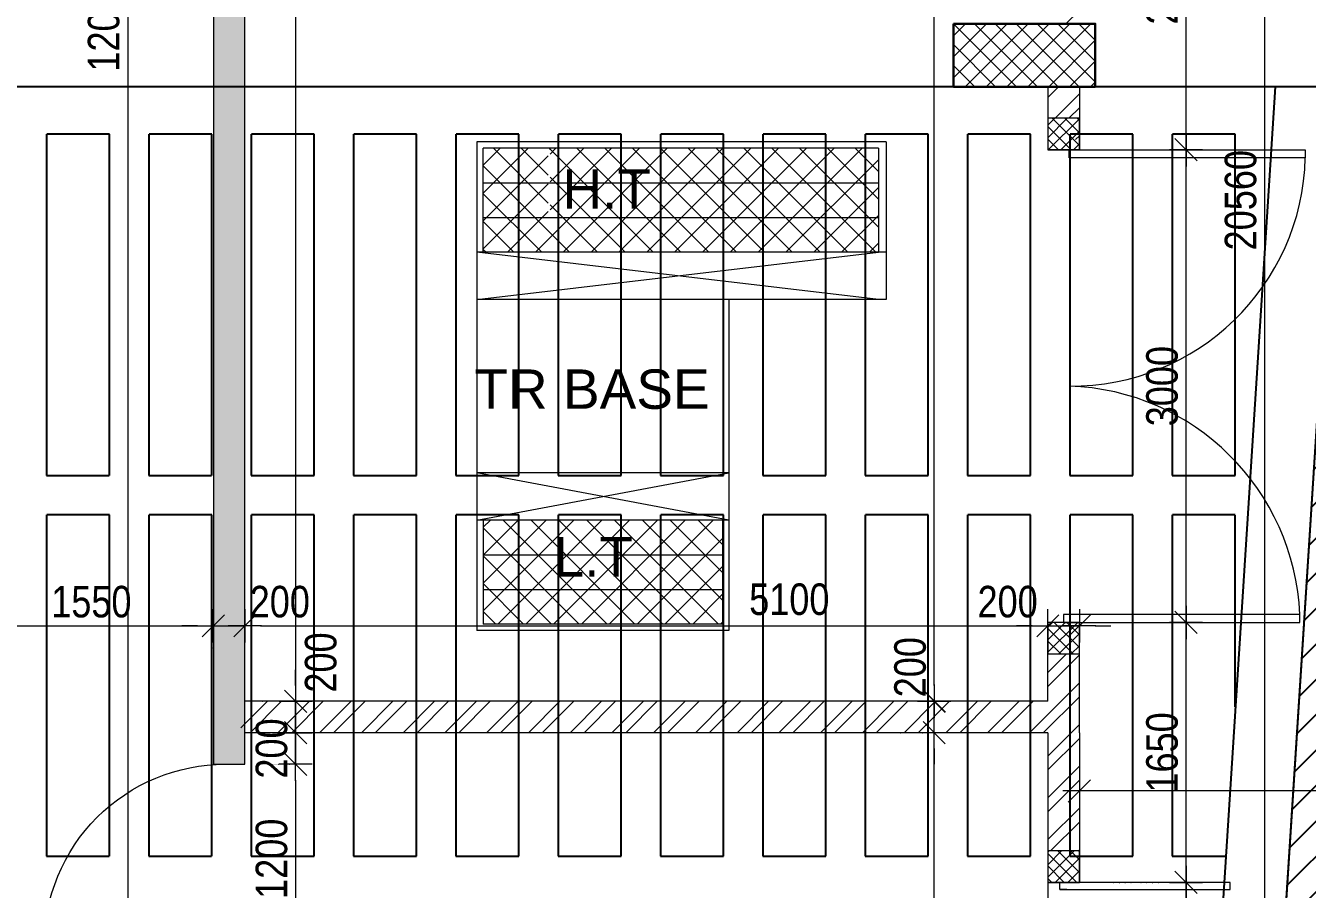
# Model space of a CAD drawing. Header units: inches. Extents: x 676944 to 1044153, y 326920 to 502369.
# Drawn here: x 737955 to 746095, y 372816 to 378298 of the extents above; entities that cross this region are included whole.
import ezdxf

# ---------------------------------------------------------------- set-up
doc = ezdxf.new("R2010")
doc.units = ezdxf.units.IN
doc.header["$MEASUREMENT"] = 0
doc.linetypes.add('DOT2', pattern=[3.175, 0, -3.175])
doc.linetypes.add('HIDDEN', pattern=[9.525, 6.35, -3.175])
doc.layers.add('A-DIMENSION', color=7, linetype='Continuous', lineweight=9)
doc.layers.add('A-DOOR', color=10, linetype='Continuous', lineweight=15)
for name, color, linetype in [('S-BEAM', 2, 'Continuous'), ('S-COL-1', 7, 'Continuous'), ('S-HAT', 45, 'Continuous'), ('S-RIBS', 43, 'HIDDEN')]:
    doc.layers.add(name, color=color, linetype=linetype)
doc.styles.add('ARIAL', font='ARIALN.TTF')
doc.styles.get("Standard").update_dxf_attribs({"font": 'arial.ttf'})
doc.styles.add('style1', font='arial.ttf')
doc.dimstyles.get("Standard").update_dxf_attribs({"dimtxt": 0.18, "dimasz": 0.18, "dimexe": 0.18, "dimexo": 0.0625, "dimgap": 0.09, "dimtad": 0, "dimtih": 1, "dimtoh": 1, "dimdec": 4, "dimzin": 0, "dimdsep": 46, "dimtxsty": 'Standard', "dimcen": 0.09, "dimadec": 0, "dimazin": 0, "dimtfac": 1, "dimtdec": 4, "dimtofl": 0, "dimtmove": 0, "dimatfit": 3, "dimfxl": 1, "dimtolj": 1, "dimtzin": 0, "dimarcsym": 0})
pattern_1 = [(45, (500265.86, -209134.59), (-132.58252, 132.58252), []), (45, (500354.24, -209134.59), (-132.58252, 132.58252), [])]
pattern_2 = [(45, (500265.86, -209134.59), (-88.388348, 88.388348), []), (135, (500265.86, -209134.59), (-88.388348, -88.388348), [])]
pattern_3 = [(45, (500265.856, -209134.585), (-39.7747564, 39.7747564), []), (135, (500265.856, -209134.585), (-39.7747564, -39.7747564), [])]

# ---------------------------------------------------------------- blocks, each defined once
blk = doc.blocks.new('R')
for p, q in [((0, -1.05), (0, 1.05)), ((-1.05, 0), (1.05, 0))]:
    blk.add_line(p, q)
at = {"color": 4, "lineweight": 13}
blk.add_line((-0.707, -0.707), (0.707, 0.707), dxfattribs=at)
blk = doc.blocks.new('*D461')
at = {"layer": 'A-DIMENSION', "color": 254, "linetype": 'DOT2', "lineweight": 13, "transparency": 16777216}
for p, q in [((553658.7, 206192.4), (553658.7, 206108.5)), ((557728.5, 206192.4), (557728.5, 206108.5))]:
    blk.add_line(p, q, dxfattribs=at)
at = {"layer": 'A-DIMENSION', "color": 254, "transparency": 16777216}
blk.add_line((557628.5, 206183.5), (553758.7, 206183.5), dxfattribs=at)
at = {"layer": 'Defpoints', "color": 0, "transparency": 16777216}
for p in [(553658.7, 206292.4), (557728.5, 206292.4), (553658.7, 206183.5)]:
    blk.add_point(p, dxfattribs=at)
at = {"layer": 'A-DIMENSION', "color": 254, "transparency": 16777216, "xscale": 100, "yscale": 100, "zscale": 100}
for p, rotation in [((553658.7, 206183.5), 179.9999999999968), ((557728.5, 206183.5), 359.9999999999968)]:
    blk.add_blockref('R', p, dxfattribs=dict(at, rotation=rotation))
at = {"layer": 'A-DIMENSION', "color": 254, "transparency": 16777216, "insert": (555693.6, 206335.6), "char_height": 200, "attachment_point": 5, "style": 'ARIAL'}
blk.add_mtext('\\A1;4070', dxfattribs=at)
blk = doc.blocks.new('*D467')
at = {"layer": 'A-DIMENSION', "color": 254, "linetype": 'DOT2', "lineweight": 13, "transparency": 16777216}
for p, q in [((547862.5, 217082), (547539.9, 217082)), ((547862.5, 205052.4), (547539.9, 205052.4))]:
    blk.add_line(p, q, dxfattribs=at)
at = {"layer": 'A-DIMENSION', "color": 254, "transparency": 16777216}
blk.add_line((547614.9, 216982), (547614.9, 205152.4), dxfattribs=at)
at = {"layer": 'Defpoints', "color": 0, "transparency": 16777216}
for p in [(547962.5, 217082), (547614.9, 205052.4), (547962.5, 205052.4)]:
    blk.add_point(p, dxfattribs=at)
at = {"layer": 'A-DIMENSION', "color": 254, "transparency": 16777216, "xscale": 100, "yscale": 100, "zscale": 100}
for p, rotation in [((547614.9, 217082), 90), ((547614.9, 205052.4), 270)]:
    blk.add_blockref('R', p, dxfattribs=dict(at, rotation=rotation))
at = {"layer": 'A-DIMENSION', "color": 254, "transparency": 16777216, "insert": (547462.8, 211067.2), "char_height": 200, "attachment_point": 5, "rotation": 90, "style": 'ARIAL'}
blk.add_mtext('\\A1;12030', dxfattribs=at)
blk = doc.blocks.new('M-DOOR-1M')
at = {"layer": 'A-DOOR'}
for p, q in [((0, 958.4), (-41.7, 958.4)), ((-41.7, 0), (-41.7, 958.4)), ((0, 0), (0, 958.4)), ((-41.7, 0), (0, 0))]:
    blk.add_line(p, q, dxfattribs=at)
blk.add_arc((-41.7, 0), 958.4, 90, 180.00218, dxfattribs=at)
blk = doc.blocks.new('*D429')
at = {"layer": 'A-DIMENSION', "color": 254, "linetype": 'DOT2', "lineweight": 13, "transparency": 16777216}
for p, q in [((546609.2, 206700), (546609.2, 207306.1)), ((548158.7, 207087), (548158.7, 207306.1))]:
    blk.add_line(p, q, dxfattribs=at)
at = {"layer": 'A-DIMENSION', "color": 254, "transparency": 16777216}
blk.add_line((546709.2, 207231.1), (548058.7, 207231.1), dxfattribs=at)
at = {"layer": 'Defpoints', "color": 0, "transparency": 16777216}
for p in [(548158.7, 207231.1), (548158.7, 206987), (546609.2, 206600)]:
    blk.add_point(p, dxfattribs=at)
at = {"layer": 'A-DIMENSION', "color": 254, "transparency": 16777216, "xscale": 100, "yscale": 100, "zscale": 100, "rotation": 180}
blk.add_blockref('R', (546609.2, 207231.1), dxfattribs=at)
at = {"layer": 'A-DIMENSION', "color": 254, "transparency": 16777216, "xscale": 100, "yscale": 100, "zscale": 100}
blk.add_blockref('R', (548158.7, 207231.1), dxfattribs=at)
at = {"layer": 'A-DIMENSION', "color": 254, "transparency": 16777216, "insert": (547383.9, 207383.2), "char_height": 200, "attachment_point": 5, "style": 'ARIAL'}
blk.add_mtext('\\A1;1550', dxfattribs=at)
blk = doc.blocks.new('*D430')
at = {"layer": 'A-DIMENSION', "color": 254, "linetype": 'DOT2', "lineweight": 13, "transparency": 16777216}
for p, q in [((548158.7, 207087), (548158.7, 207306.1)), ((548358.7, 207176.5), (548358.7, 207306.1))]:
    blk.add_line(p, q, dxfattribs=at)
at = {"layer": 'A-DIMENSION', "color": 254, "transparency": 16777216}
for p, q in [((548058.7, 207231.1), (547958.7, 207231.1)), ((548158.7, 207231.1), (548358.7, 207231.1)), ((548458.7, 207231.1), (548558.7, 207231.1))]:
    blk.add_line(p, q, dxfattribs=at)
at = {"layer": 'Defpoints', "color": 0, "transparency": 16777216}
for p in [(548358.7, 207231.1), (548358.7, 207076.5), (548158.7, 206987)]:
    blk.add_point(p, dxfattribs=at)
at = {"layer": 'A-DIMENSION', "color": 254, "transparency": 16777216, "xscale": 100, "yscale": 100, "zscale": 100}
blk.add_blockref('R', (548158.7, 207231.1), dxfattribs=at)
at = {"layer": 'A-DIMENSION', "color": 254, "transparency": 16777216, "xscale": 100, "yscale": 100, "zscale": 100, "rotation": 180}
blk.add_blockref('R', (548358.7, 207231.1), dxfattribs=at)
at = {"layer": 'A-DIMENSION', "color": 254, "transparency": 16777216, "insert": (548580.6, 207383.2), "char_height": 200, "attachment_point": 5, "style": 'ARIAL'}
blk.add_mtext('\\A1;200', dxfattribs=at)
blk = doc.blocks.new('*D431')
at = {"layer": 'A-DIMENSION', "color": 254, "linetype": 'DOT2', "lineweight": 13, "transparency": 16777216}
for p, q in [((548358.7, 207176.5), (548358.7, 207306.1)), ((553458.7, 207072.1), (553458.7, 207306.1))]:
    blk.add_line(p, q, dxfattribs=at)
at = {"layer": 'A-DIMENSION', "color": 254, "transparency": 16777216}
blk.add_line((548458.7, 207231.1), (553358.7, 207231.1), dxfattribs=at)
at = {"layer": 'Defpoints', "color": 0, "transparency": 16777216}
for p in [(553458.7, 207231.1), (548358.7, 207076.5), (553458.7, 206972.1)]:
    blk.add_point(p, dxfattribs=at)
at = {"layer": 'A-DIMENSION', "color": 254, "transparency": 16777216, "xscale": 100, "yscale": 100, "zscale": 100, "rotation": 180}
blk.add_blockref('R', (548358.7, 207231.1), dxfattribs=at)
at = {"layer": 'A-DIMENSION', "color": 254, "transparency": 16777216, "xscale": 100, "yscale": 100, "zscale": 100}
blk.add_blockref('R', (553458.7, 207231.1), dxfattribs=at)
at = {"layer": 'A-DIMENSION', "color": 254, "transparency": 16777216, "insert": (551816.6, 207398.7), "char_height": 200, "attachment_point": 5, "style": 'ARIAL'}
blk.add_mtext('\\A1;5100', dxfattribs=at)
blk = doc.blocks.new('*D432')
at = {"layer": 'A-DIMENSION', "color": 254, "linetype": 'DOT2', "lineweight": 13, "transparency": 16777216}
for p, q in [((553458.7, 207072.1), (553458.7, 207306.1)), ((553658.7, 207072.1), (553658.7, 207306.1))]:
    blk.add_line(p, q, dxfattribs=at)
at = {"layer": 'A-DIMENSION', "color": 254, "transparency": 16777216}
for p, q in [((553358.7, 207231.1), (553258.7, 207231.1)), ((553458.7, 207231.1), (553658.7, 207231.1)), ((553758.7, 207231.1), (553858.7, 207231.1))]:
    blk.add_line(p, q, dxfattribs=at)
at = {"layer": 'Defpoints', "color": 0, "transparency": 16777216}
for p in [(553658.7, 207231.1), (553458.7, 206972.1), (553658.7, 206972.1)]:
    blk.add_point(p, dxfattribs=at)
at = {"layer": 'A-DIMENSION', "color": 254, "transparency": 16777216, "xscale": 100, "yscale": 100, "zscale": 100}
blk.add_blockref('R', (553458.7, 207231.1), dxfattribs=at)
at = {"layer": 'A-DIMENSION', "color": 254, "transparency": 16777216, "xscale": 100, "yscale": 100, "zscale": 100, "rotation": 180}
blk.add_blockref('R', (553658.7, 207231.1), dxfattribs=at)
at = {"layer": 'A-DIMENSION', "color": 254, "transparency": 16777216, "insert": (553203.3, 207383.2), "char_height": 200, "attachment_point": 5, "style": 'ARIAL'}
blk.add_mtext('\\A1;200', dxfattribs=at)
blk = doc.blocks.new('*D435')
at = {"layer": 'A-DIMENSION', "color": 254, "linetype": 'DOT2', "lineweight": 13, "transparency": 16777216}
for p, q in [((553783.7, 205602.4), (554411.8, 205602.4)), ((554034.4, 203402.4), (554411.8, 203402.4))]:
    blk.add_line(p, q, dxfattribs=at)
at = {"layer": 'A-DIMENSION', "color": 254, "transparency": 16777216}
blk.add_line((554336.8, 203502.4), (554336.8, 205502.4), dxfattribs=at)
at = {"layer": 'Defpoints', "color": 0, "transparency": 16777216}
for p in [(553683.7, 205602.4), (554336.8, 205602.4), (553934.4, 203402.4)]:
    blk.add_point(p, dxfattribs=at)
at = {"layer": 'A-DIMENSION', "color": 254, "transparency": 16777216, "xscale": 100, "yscale": 100, "zscale": 100}
for p, rotation in [((554336.8, 205602.4), 90), ((554336.8, 203402.4), 270)]:
    blk.add_blockref('R', p, dxfattribs=dict(at, rotation=rotation))
at = {"layer": 'A-DIMENSION', "color": 254, "transparency": 16777216, "insert": (554184.7, 204502.4), "char_height": 200, "attachment_point": 5, "rotation": 90, "style": 'ARIAL'}
blk.add_mtext('\\A1;2200', dxfattribs=at)
blk = doc.blocks.new('*D436')
at = {"layer": 'A-DIMENSION', "color": 254, "linetype": 'DOT2', "lineweight": 13, "transparency": 16777216}
for p, q in [((553758.7, 207252.4), (554411.8, 207252.4)), ((553758.7, 205602.4), (554411.8, 205602.4))]:
    blk.add_line(p, q, dxfattribs=at)
at = {"layer": 'A-DIMENSION', "color": 254, "transparency": 16777216}
blk.add_line((554336.8, 205702.4), (554336.8, 207152.4), dxfattribs=at)
at = {"layer": 'Defpoints', "color": 0, "transparency": 16777216}
for p in [(553658.7, 207252.4), (554336.8, 207252.4), (553658.7, 205602.4)]:
    blk.add_point(p, dxfattribs=at)
at = {"layer": 'A-DIMENSION', "color": 254, "transparency": 16777216, "xscale": 100, "yscale": 100, "zscale": 100}
for p, rotation in [((554336.8, 207252.4), 90), ((554336.8, 205602.4), 270)]:
    blk.add_blockref('R', p, dxfattribs=dict(at, rotation=rotation))
at = {"layer": 'A-DIMENSION', "color": 254, "transparency": 16777216, "insert": (554184.7, 206427.4), "char_height": 200, "attachment_point": 5, "rotation": 90, "style": 'ARIAL'}
blk.add_mtext('\\A1;1650', dxfattribs=at)
blk = doc.blocks.new('*D437')
at = {"layer": 'A-DIMENSION', "color": 254, "linetype": 'DOT2', "lineweight": 13, "transparency": 16777216}
for p, q in [((553658.7, 210252.4), (554411.8, 210252.4)), ((553758.7, 207252.4), (554411.8, 207252.4))]:
    blk.add_line(p, q, dxfattribs=at)
at = {"layer": 'A-DIMENSION', "color": 254, "transparency": 16777216}
blk.add_line((554336.8, 207352.4), (554336.8, 210152.4), dxfattribs=at)
at = {"layer": 'Defpoints', "color": 0, "transparency": 16777216}
for p in [(553558.7, 210252.4), (554336.8, 210252.4), (553658.7, 207252.4)]:
    blk.add_point(p, dxfattribs=at)
at = {"layer": 'A-DIMENSION', "color": 254, "transparency": 16777216, "xscale": 100, "yscale": 100, "zscale": 100}
for p, rotation in [((554336.8, 210252.4), 90), ((554336.8, 207252.4), 270)]:
    blk.add_blockref('R', p, dxfattribs=dict(at, rotation=rotation))
at = {"layer": 'A-DIMENSION', "color": 254, "transparency": 16777216, "insert": (554184.7, 208752.4), "char_height": 200, "attachment_point": 5, "rotation": 90, "style": 'ARIAL'}
blk.add_mtext('\\A1;3000', dxfattribs=at)
blk = doc.blocks.new('*D438')
at = {"layer": 'A-DIMENSION', "color": 254, "linetype": 'DOT2', "lineweight": 13, "transparency": 16777216}
for p, q in [((553682.5, 212352.4), (554411.8, 212352.4)), ((553658.7, 210252.4), (554411.8, 210252.4))]:
    blk.add_line(p, q, dxfattribs=at)
at = {"layer": 'A-DIMENSION', "color": 254, "transparency": 16777216}
blk.add_line((554336.8, 210352.4), (554336.8, 212252.4), dxfattribs=at)
at = {"layer": 'Defpoints', "color": 0, "transparency": 16777216}
for p in [(553582.5, 212352.4), (554336.8, 212352.4), (553558.7, 210252.4)]:
    blk.add_point(p, dxfattribs=at)
at = {"layer": 'A-DIMENSION', "color": 254, "transparency": 16777216, "xscale": 100, "yscale": 100, "zscale": 100}
for p, rotation in [((554336.8, 212352.4), 90), ((554336.8, 210252.4), 270)]:
    blk.add_blockref('R', p, dxfattribs=dict(at, rotation=rotation))
at = {"layer": 'A-DIMENSION', "color": 254, "transparency": 16777216, "insert": (554184.7, 211302.4), "char_height": 200, "attachment_point": 5, "rotation": 90, "style": 'ARIAL'}
blk.add_mtext('\\A1;2100', dxfattribs=at)
blk = doc.blocks.new('*D440')
at = {"layer": 'A-DIMENSION', "color": 254, "linetype": 'DOT2', "lineweight": 13, "transparency": 16777216}
for p, q in [((552504.2, 206552.4), (552811.7, 206552.4)), ((552505.9, 199652.4), (552811.7, 199652.4))]:
    blk.add_line(p, q, dxfattribs=at)
at = {"layer": 'A-DIMENSION', "color": 254, "transparency": 16777216}
blk.add_line((552736.7, 199752.4), (552736.7, 206452.4), dxfattribs=at)
at = {"layer": 'Defpoints', "color": 0, "transparency": 16777216}
for p in [(552404.2, 206552.4), (552736.7, 206552.4), (552405.9, 199652.4)]:
    blk.add_point(p, dxfattribs=at)
at = {"layer": 'A-DIMENSION', "color": 254, "transparency": 16777216, "xscale": 100, "yscale": 100, "zscale": 100}
for p, rotation in [((552736.7, 206552.4), 90), ((552736.7, 199652.4), 270)]:
    blk.add_blockref('R', p, dxfattribs=dict(at, rotation=rotation))
at = {"layer": 'A-DIMENSION', "color": 254, "transparency": 16777216, "insert": (552584.6, 203102.4), "char_height": 200, "attachment_point": 5, "rotation": 90, "style": 'ARIAL'}
blk.add_mtext('\\A1;6900', dxfattribs=at)
blk = doc.blocks.new('*D441')
at = {"layer": 'A-DIMENSION', "color": 254, "transparency": 16777216}
for p, q in [((552736.7, 206852.4), (552736.7, 206952.4)), ((552736.7, 206552.4), (552736.7, 206752.4)), ((552736.7, 206452.4), (552736.7, 206352.4))]:
    blk.add_line(p, q, dxfattribs=at)
at = {"layer": 'A-DIMENSION', "color": 254, "linetype": 'DOT2', "lineweight": 13, "transparency": 16777216}
for p, q in [((552896.6, 206752.4), (552661.7, 206752.4)), ((552504.2, 206552.4), (552811.7, 206552.4))]:
    blk.add_line(p, q, dxfattribs=at)
at = {"layer": 'Defpoints', "color": 0, "transparency": 16777216}
for p in [(552736.7, 206752.4), (552996.6, 206752.4), (552404.2, 206552.4)]:
    blk.add_point(p, dxfattribs=at)
at = {"layer": 'A-DIMENSION', "color": 254, "transparency": 16777216, "xscale": 100, "yscale": 100, "zscale": 100}
for p, rotation in [((552736.7, 206752.4), 270), ((552736.7, 206552.4), 90)]:
    blk.add_blockref('R', p, dxfattribs=dict(at, rotation=rotation))
at = {"layer": 'A-DIMENSION', "color": 254, "transparency": 16777216, "insert": (552584.6, 206968.4), "char_height": 200, "attachment_point": 5, "rotation": 90, "style": 'ARIAL'}
blk.add_mtext('\\A1;200', dxfattribs=at)
blk = doc.blocks.new('*D510')
at = {"layer": 'A-DIMENSION', "color": 254, "linetype": 'DOT2', "lineweight": 13, "transparency": 16777216}
for p, q in [((548458.7, 217047), (548756, 217047)), ((548458.7, 206752.4), (548756, 206752.4))]:
    blk.add_line(p, q, dxfattribs=at)
at = {"layer": 'A-DIMENSION', "color": 254, "transparency": 16777216}
blk.add_line((548681, 216947), (548681, 206852.4), dxfattribs=at)
at = {"layer": 'Defpoints', "color": 0, "transparency": 16777216}
for p in [(548358.7, 217047), (548358.7, 206752.4), (548681, 206752.4)]:
    blk.add_point(p, dxfattribs=at)
at = {"layer": 'A-DIMENSION', "color": 254, "transparency": 16777216, "xscale": 100, "yscale": 100, "zscale": 100}
for p, rotation in [((548681, 217047), 90), ((548681, 206752.4), 270)]:
    blk.add_blockref('R', p, dxfattribs=dict(at, rotation=rotation))
at = {"layer": 'A-DIMENSION', "color": 254, "transparency": 16777216, "insert": (548528.9, 211899.7), "char_height": 200, "attachment_point": 5, "rotation": 90, "style": 'ARIAL'}
blk.add_mtext('\\A1;10295', dxfattribs=at)
blk = doc.blocks.new('*D511')
at = {"layer": 'A-DIMENSION', "color": 254, "transparency": 16777216}
for p, q in [((548681, 206852.4), (548681, 206952.4)), ((548681, 206752.4), (548681, 206552.4)), ((548681, 206452.4), (548681, 206352.4))]:
    blk.add_line(p, q, dxfattribs=at)
at = {"layer": 'A-DIMENSION', "color": 254, "linetype": 'DOT2', "lineweight": 13, "transparency": 16777216}
for p, q in [((548458.7, 206752.4), (548756, 206752.4)), ((548641.8, 206552.4), (548606, 206552.4))]:
    blk.add_line(p, q, dxfattribs=at)
at = {"layer": 'Defpoints', "color": 0, "transparency": 16777216}
for p in [(548358.7, 206752.4), (548681, 206552.4), (548741.8, 206552.4)]:
    blk.add_point(p, dxfattribs=at)
at = {"layer": 'A-DIMENSION', "color": 254, "transparency": 16777216, "xscale": 100, "yscale": 100, "zscale": 100}
for p, rotation in [((548681, 206752.4), 270), ((548681, 206552.4), 90)]:
    blk.add_blockref('R', p, dxfattribs=dict(at, rotation=rotation))
at = {"layer": 'A-DIMENSION', "color": 254, "transparency": 16777216, "insert": (548841.5, 206998.2), "char_height": 200, "attachment_point": 5, "rotation": 90, "style": 'ARIAL'}
blk.add_mtext('\\A1;200', dxfattribs=at)
blk = doc.blocks.new('*D512')
at = {"layer": 'A-DIMENSION', "color": 254, "transparency": 16777216}
for p, q in [((548681, 206652.4), (548681, 206752.4)), ((548681, 206552.4), (548681, 206352.4)), ((548681, 206252.4), (548681, 206152.4))]:
    blk.add_line(p, q, dxfattribs=at)
at = {"layer": 'A-DIMENSION', "color": 254, "linetype": 'DOT2', "lineweight": 13, "transparency": 16777216}
for p, q in [((548641.8, 206552.4), (548606, 206552.4)), ((548433.7, 206352.4), (548756, 206352.4))]:
    blk.add_line(p, q, dxfattribs=at)
at = {"layer": 'Defpoints', "color": 0, "transparency": 16777216}
for p in [(548741.8, 206552.4), (548333.7, 206352.4), (548681, 206352.4)]:
    blk.add_point(p, dxfattribs=at)
at = {"layer": 'A-DIMENSION', "color": 254, "transparency": 16777216, "xscale": 100, "yscale": 100, "zscale": 100}
for p, rotation in [((548681, 206552.4), 270), ((548681, 206352.4), 90)]:
    blk.add_blockref('R', p, dxfattribs=dict(at, rotation=rotation))
at = {"layer": 'A-DIMENSION', "color": 254, "transparency": 16777216, "insert": (548528.9, 206452.4), "char_height": 200, "attachment_point": 5, "rotation": 90, "style": 'ARIAL'}
blk.add_mtext('\\A1;200', dxfattribs=at)
blk = doc.blocks.new('*D513')
at = {"layer": 'A-DIMENSION', "color": 254, "linetype": 'DOT2', "lineweight": 13, "transparency": 16777216}
for p, q in [((548433.7, 206352.4), (548756, 206352.4)), ((548433.7, 205152.4), (548756, 205152.4))]:
    blk.add_line(p, q, dxfattribs=at)
at = {"layer": 'A-DIMENSION', "color": 254, "transparency": 16777216}
blk.add_line((548681, 206252.4), (548681, 205252.4), dxfattribs=at)
at = {"layer": 'Defpoints', "color": 0, "transparency": 16777216}
for p in [(548333.7, 206352.4), (548333.7, 205152.4), (548681, 205152.4)]:
    blk.add_point(p, dxfattribs=at)
at = {"layer": 'A-DIMENSION', "color": 254, "transparency": 16777216, "xscale": 100, "yscale": 100, "zscale": 100}
for p, rotation in [((548681, 206352.4), 90), ((548681, 205152.4), 270)]:
    blk.add_blockref('R', p, dxfattribs=dict(at, rotation=rotation))
at = {"layer": 'A-DIMENSION', "color": 254, "transparency": 16777216, "insert": (548528.9, 205752.4), "char_height": 200, "attachment_point": 5, "rotation": 90, "style": 'ARIAL'}
blk.add_mtext('\\A1;1200', dxfattribs=at)
blk = doc.blocks.new('*D400')
at = {"layer": 'A-DIMENSION', "color": 254, "linetype": 'DOT2', "lineweight": 13, "transparency": 16777216}
for p, q in [((553359.1, 216323), (552662.2, 216323)), ((552897.1, 206753.3), (552662.2, 206753.3))]:
    blk.add_line(p, q, dxfattribs=at)
at = {"layer": 'A-DIMENSION', "color": 254, "transparency": 16777216}
blk.add_line((552737.2, 206853.3), (552737.2, 216223), dxfattribs=at)
at = {"layer": 'Defpoints', "color": 0, "transparency": 16777216}
for p in [(552737.2, 216323), (553459.1, 216323), (552997.1, 206753.3)]:
    blk.add_point(p, dxfattribs=at)
at = {"layer": 'A-DIMENSION', "color": 254, "transparency": 16777216, "xscale": 100, "yscale": 100, "zscale": 100}
for p, rotation in [((552737.2, 216323), 90), ((552737.2, 206753.3), 270)]:
    blk.add_blockref('R', p, dxfattribs=dict(at, rotation=rotation))
at = {"layer": 'A-DIMENSION', "color": 254, "transparency": 16777216, "insert": (552585.1, 211538.2), "char_height": 200, "attachment_point": 5, "rotation": 90, "style": 'ARIAL'}
blk.add_mtext('\\A1;9570', dxfattribs=at)
blk = doc.blocks.new('*D395')
at = {"layer": 'A-DIMENSION', "color": 254, "linetype": 'DOT2', "lineweight": 13, "transparency": 16777216}
for p, q in [((554743.1, 220212.6), (554760.8, 220212.6)), ((554929.9, 199652.4), (554910.8, 199652.4))]:
    blk.add_line(p, q, dxfattribs=at)
at = {"layer": 'A-DIMENSION', "color": 254, "transparency": 16777216}
blk.add_line((554835.8, 199752.4), (554835.8, 220112.6), dxfattribs=at)
at = {"layer": 'Defpoints', "color": 0, "transparency": 16777216}
for p in [(554835.8, 220212.6), (554843.1, 220212.6), (554829.9, 199652.4)]:
    blk.add_point(p, dxfattribs=at)
at = {"layer": 'A-DIMENSION', "color": 254, "transparency": 16777216, "xscale": 100, "yscale": 100, "zscale": 100}
for p, rotation in [((554835.8, 220212.6), 90), ((554835.8, 199652.4), 270)]:
    blk.add_blockref('R', p, dxfattribs=dict(at, rotation=rotation))
at = {"layer": 'A-DIMENSION', "color": 254, "transparency": 16777216, "insert": (554683.7, 209932.5), "char_height": 200, "attachment_point": 5, "rotation": 90, "style": 'ARIAL'}
blk.add_mtext('\\A1;20560', dxfattribs=at)
blk = doc.blocks.new('CEILING PLAN')
at = {"layer": 'S-HAT'}
h = blk.add_hatch(dxfattribs=at)
h.set_pattern_fill('ANSI31', color=254, scale=50, style=0)
h.set_pattern_definition([(45, (393264, 521461.99), (-112.2532, 112.2532), [])])
h.paths.add_polyline_path([(436417.7, 465254.5), (437484.5, 465186.1), (437661.7, 468149.5), (437618.2, 468152.3), (437640.6, 468501.6), (437740.4, 468495.2), (437987.7, 472350), (437887.9, 472356.4), (437910.3, 472705.7), (437960.2, 472702.5), (438184.5, 476200.2), (438256.7, 476554.1), (438157.5, 476560.5), (438160.8, 476611.6), (435528.3, 476987.3), (434133.3, 455223.1), (436839, 455223.1), (436816.1, 455646.2), (436864.7, 455623.1), (437087.2, 459092.7), (436987.4, 459099.1), (437013, 459498.3), (437112.8, 459491.9), (437396.9, 463139.8), (437347, 463143), (437414.1, 464188.5), (436353.7, 464256.5)])
at = {"layer": 'S-BEAM', "color": 254, "linetype": 'ByBlock'}
for p, q in [((432203.2, 463223.1), (425953.2, 463223.1)), ((437352.2, 463223.1), (433103.2, 463223.1)), ((434245.3, 463223.1), (433758.2, 455623.1)), ((434646.1, 463223.1), (434133.3, 455223.1))]:
    blk.add_line(p, q, dxfattribs=at)
at = {"layer": 'S-COL-1', "color": 254, "lineweight": 30}
blk.add_lwpolyline([(432203.2, 463623.1), (432203.2, 463223.1), (433103.2, 463223.1), (433103.2, 463623.1)], close=True, dxfattribs=at)
at = {"layer": 'S-HAT', "color": 254}
blk.add_lwpolyline([(435528.3, 476987.3), (434133.3, 455223.1), (436839, 455223.1), (436885.1, 455940.9), (436885.1, 455940.9), (437087.2, 459092.7), (436987.4, 459099.1), (437013, 459498.3), (437112.8, 459491.9), (437396.9, 463139.8), (437347, 463143), (437391.8, 463841.6)], dxfattribs=at)
at = {"layer": 'S-RIBS', "color": 254, "ltscale": 0.4}
for points in [[(426843, 462923.1), (426443, 462923.1), (426443, 460756.5), (426843, 460756.5)], [(427493, 462923.1), (427093, 462923.1), (427093, 460756.5), (427493, 460756.5)], [(428143, 462923.1), (427743, 462923.1), (427743, 460756.5), (428143, 460756.5)], [(428793, 462923.1), (428393, 462923.1), (428393, 460756.5), (428793, 460756.5)], [(429443, 462923.1), (429043, 462923.1), (429043, 460756.5), (429443, 460756.5)], [(430093, 462923.1), (429693, 462923.1), (429693, 460756.5), (430093, 460756.5)], [(430743, 462923.1), (430343, 462923.1), (430343, 460756.5), (430743, 460756.5)], [(431393, 462923.1), (430993, 462923.1), (430993, 460756.5), (431393, 460756.5)], [(432043, 462923.1), (431643, 462923.1), (431643, 460756.5), (432043, 460756.5)], [(432693, 462923.1), (432293, 462923.1), (432293, 460756.5), (432693, 460756.5)], [(433343, 462923.1), (432943, 462923.1), (432943, 460756.5), (433343, 460756.5)], [(433993, 462923.1), (433593, 462923.1), (433593, 460756.5), (433993, 460756.5)], [(426843, 460506.5), (426443, 460506.5), (426443, 458339.8), (426843, 458339.8)], [(427493, 460506.5), (427093, 460506.5), (427093, 458339.8), (427493, 458339.8)], [(428143, 460506.5), (427743, 460506.5), (427743, 458339.8), (428143, 458339.8)], [(428793, 460506.5), (428393, 460506.5), (428393, 458339.8), (428793, 458339.8)], [(429443, 460506.5), (429043, 460506.5), (429043, 458339.8), (429443, 458339.8)], [(430093, 460506.5), (429693, 460506.5), (429693, 458339.8), (430093, 458339.8)], [(430743, 460506.5), (430343, 460506.5), (430343, 458339.8), (430743, 458339.8)], [(431393, 460506.5), (430993, 460506.5), (430993, 458339.8), (431393, 458339.8)], [(432043, 460506.5), (431643, 460506.5), (431643, 458339.8), (432043, 458339.8)], [(432693, 460506.5), (432293, 460506.5), (432293, 458339.8), (432693, 458339.8)], [(433343, 460506.5), (432943, 460506.5), (432943, 458339.8), (433343, 458339.8)]]:
    blk.add_lwpolyline(points, close=True, dxfattribs=at)
blk.add_lwpolyline([(433993, 459286.7), (433993, 460506.5), (433593, 460506.5), (433593, 458339.8), (433932.3, 458339.8)], dxfattribs=at)
blk = doc.blocks.new('SDFGBS')
at = {"layer": 'A-DIMENSION'}
h = blk.add_hatch(dxfattribs=at)
h.set_pattern_fill('ANSI35', color=254, scale=500)
h.set_pattern_definition([(45, (552314.21, 217329.53), (-88.3883, 88.3883), []), (45, (552402.6, 217329.53), (-88.3883, 88.3883), [156.25, -31.25, 0, -31.25])])
edge = h.paths.add_edge_path(flags=17)
edge.add_line((553946.3, 227821), (553748.4, 227849.3))
edge.add_line((553748.4, 227849.3), (552636.7, 220060.7))
edge.add_line((552636.7, 220060.7), (552850.2, 220030.2))
edge.add_line((552850.2, 220030.2), (553946.3, 227821))
edge.add_line((553946.3, 227821), (553748.4, 227849.3))
h.paths.add_polyline_path([(553946.3, 227821), (553748.4, 227849.3), (552636.7, 220060.7), (552850.2, 220030.2)], flags=17)
h.paths.add_polyline_path([(552122.2, 216511.9), (552150.4, 216709.9), (548158.7, 217279.6), (548158.7, 217118.1), (548158.7, 217081.1), (548158.7, 206352.4), (548358.7, 206352.4), (548358.7, 217049)])
h.paths.add_polyline_path([(552440.3, 217325.1), (552242.3, 217353.3), (552206.9, 217105.8), (552404.9, 217077.6)])
h.paths.add_polyline_path([(548158.7, 205052.4), (548358.7, 205055.3), (548358.7, 205152.4), (548158.7, 205152.4)])
h = blk.add_hatch(dxfattribs=at)
h.set_pattern_fill('ANSI32', color=254, scale=500)
h.set_pattern_definition([(45, (500240.86, -209134.59), (-132.58252, 132.58252), []), (45, (500329.24, -209134.59), (-132.58252, 132.58252), [])])
h.paths.add_polyline_path([(553658.7, 210652.4), (553633.7, 210652.4), (553633.7, 210252.4), (553644, 210252.4), (553658.7, 210252.4)])
h.paths.add_polyline_path([(553458.7, 210452.4), (553633.7, 210452.4), (553633.7, 210652.4), (553458.7, 210652.4)])
h.paths.add_polyline_path([(553658.7, 212152.4), (553458.7, 212152.4), (553458.7, 211052.4), (553658.7, 211052.4)])
h = blk.add_hatch(dxfattribs=at)
h.set_pattern_fill('ANSI37', color=254, scale=750)
h.set_pattern_definition([(45, (500265.86, -209134.585), (-66.29126, 66.29126), []), (135, (500265.86, -209134.585), (-66.29126, -66.29126), [])])
h.paths.add_polyline_path([(552858.7, 211052.4), (552858.7, 210652.4), (553759.4, 210652.4), (553759.4, 211052.4)])
h = blk.add_hatch(dxfattribs=at)
h.set_pattern_fill('ANSI37,_O', color=254, scale=450)
h.set_pattern_definition(pattern_3)
h.paths.add_polyline_path([(553658.7, 210452.4), (553458.7, 210452.4), (553458.7, 210252.4), (553658.7, 210252.4)])
h = blk.add_hatch(dxfattribs=at)
h.set_pattern_fill('ANSI37', color=254, scale=1000)
h.set_pattern_definition(pattern_2)
h.paths.add_polyline_path([(549872.4, 210262.4), (549872.4, 210042.4), (552382.4, 210042.4), (552382.4, 210262.4)])
h.paths.add_polyline_path([(549872.4, 210042.4), (549872.4, 209822.4), (552382.4, 209822.4), (552382.4, 210042.4)])
h.paths.add_polyline_path([(549872.4, 209822.4), (549872.4, 209602.4), (552382.4, 209602.4), (552382.4, 209822.4)])
h.paths.add_polyline_path([(550285.2, 209742.3), (550297.1, 209742.3), (550297.1, 210257.5), (550285.2, 210257.5)])
h.paths.add_polyline_path([(550313.1, 209701), (550975.1, 209701), (550975.1, 210241.8), (550313.1, 210241.8)], flags=9)
h = blk.add_hatch(dxfattribs=at)
h.set_pattern_fill('ANSI37', color=254, scale=1000)
h.set_pattern_definition(pattern_2)
h.paths.add_polyline_path([(549872.4, 207902.4), (549872.4, 207682.4), (551392.4, 207682.4), (551392.4, 207902.4)])
h.paths.add_polyline_path([(549872.4, 207682.4), (549872.4, 207462.4), (551392.4, 207462.4), (551392.4, 207682.4)])
h.paths.add_polyline_path([(551392.4, 207242.4), (551392.4, 207462.4), (549872.4, 207462.4), (549872.4, 207242.4)])
h.paths.add_polyline_path([(550257.4, 207366.2), (550866.5, 207366.2), (550866.5, 207906.9), (550257.4, 207906.9)], flags=9)
h = blk.add_hatch(dxfattribs=at)
h.set_pattern_fill('ANSI37,_O', color=254, scale=450)
h.set_pattern_definition([(45, (500265.856, -209934.585), (-39.7747564, 39.7747564), []), (135, (500265.856, -209934.585), (-39.7747564, -39.7747564), [])])
h.paths.add_polyline_path([(553658.7, 207252.4), (553458.7, 207252.4), (553458.7, 207052.4), (553658.7, 207052.4)])
h = blk.add_hatch(dxfattribs=at)
h.set_pattern_fill('ANSI32', color=254, scale=500)
h.set_pattern_definition(pattern_1)
edge = h.paths.add_edge_path()
edge.add_line((553658.7, 207052.4), (553458.7, 207052.4))
edge.add_line((553458.7, 207052.4), (553458.7, 206752.4))
edge.add_line((553458.7, 206752.4), (548934.2, 206752.4))
edge.add_arc((548559.8, 206696.2), 378.6, -22.31787, 8.53968, ccw=False)
edge.add_line((548910, 206552.4), (553458.7, 206552.4))
edge.add_line((553458.7, 206552.4), (553458.7, 205802.4))
edge.add_line((553458.7, 205802.4), (553658.7, 205802.4))
edge.add_line((553658.7, 205802.4), (553658.7, 207052.4))
h = blk.add_hatch(dxfattribs=at)
h.set_pattern_fill('ANSI32', color=254, scale=500)
h.set_pattern_definition(pattern_1)
h.paths.add_polyline_path([(548934.2, 206752.4), (548333.7, 206752.4), (548333.7, 206552.4), (548910, 206552.4, 0.135461)])
h = blk.add_hatch(dxfattribs=at)
h.set_pattern_fill('ANSI37,_O', color=254, scale=450)
h.set_pattern_definition(pattern_3)
h.paths.add_polyline_path([(553658.7, 205802.4), (553458.7, 205802.4), (553458.7, 205602.4), (553658.7, 205602.4)])
at = {"layer": 'A-DIMENSION', "color": 254}
for p, q in [((553458.7, 210652.4), (553458.7, 210252.4)), ((553658.7, 210652.4), (553658.7, 210252.4)), ((552432.4, 210302.4), (549832.4, 210302.4)), ((549832.4, 210302.4), (549832.4, 207202.4)), ((552432.4, 210302.4), (552432.4, 209301.4)), ((552382.4, 210262.4), (549872.4, 210262.4)), ((549872.4, 209602.4), (549872.4, 210262.4)), ((552382.4, 210262.4), (552382.4, 209602.4)), ((553658.7, 210252.4), (553458.7, 210252.4)), ((553594, 210202.4), (553594, 210252.4)), ((549872.4, 210042.4), (552382.4, 210042.4)), ((549872.4, 209822.4), (552382.4, 209822.4)), ((552432.4, 209602.4), (549832.4, 209602.4)), ((549832.4, 209602.4), (549832.4, 209308.1)), ((549832.4, 209301.4), (552382.4, 209602.4)), ((552382.4, 209301.4), (549832.4, 209602.4)), ((551432.4, 209302.4), (549832.4, 209302.4)), ((552432.4, 209301.4), (551432.4, 209301.4)), ((551432.4, 209301.4), (551432.4, 208201.4)), ((549832.4, 209290.3), (549832.4, 208201.4)), ((551432.4, 208202.4), (549832.4, 208202.4)), ((549832.4, 207902.4), (551432.4, 208201.4)), ((551432.4, 207902.4), (549832.4, 208201.4)), ((551432.4, 208201.4), (551432.4, 207202.4)), ((551432.4, 207902.4), (549832.4, 207902.4)), ((549872.4, 207902.4), (549872.4, 207242.4)), ((551392.4, 207902.4), (551392.4, 207242.4)), ((549872.4, 207682.4), (551392.4, 207682.4)), ((549872.4, 207462.4), (551392.4, 207462.4)), ((553558.7, 207302.4), (553558.7, 207252.4)), ((551432.4, 207202.4), (549832.4, 207202.4)), ((551392.4, 207242.4), (549872.4, 207242.4)), ((553458.7, 206752.4), (553458.7, 207252.4)), ((553658.7, 207252.4), (553458.7, 207252.4)), ((553658.7, 206552.4), (553658.7, 207252.4)), ((553458.7, 206752.4), (548358.7, 206752.4)), ((553458.7, 206552.4), (548358.7, 206552.4)), ((553458.7, 206552.4), (553458.7, 205602.4)), ((553658.7, 206552.4), (553658.7, 205602.4)), ((553658.7, 205602.4), (553458.7, 205602.4)), ((553458.7, 205602.4), (553458.7, 203000.2)), ((553534.7, 205558.4), (553534.7, 205602.4))]:
    blk.add_line(p, q, dxfattribs=at)
for points in [[(548158.7, 217279.6), (548158.7, 206352.4), (548358.7, 206352.4), (548358.7, 217049), (552123.6, 216511.7)], [(553644, 210252.4), (553594, 210252.4), (555093.9, 210252.4), (555093.9, 210202.4), (553594, 210202.4)], [(553608.7, 207252.4), (553558.7, 207252.4), (555058.6, 207252.4), (555058.6, 207302.4), (553558.7, 207302.4)], [(553578.7, 205558.4), (553534.7, 205558.4), (554616.6, 205558.4), (554616.6, 205602.4), (553534.7, 205602.4)]]:
    blk.add_lwpolyline(points, dxfattribs=at)
for points in [[(552858.7, 211052.4), (552858.7, 210652.4), (553759.4, 210652.4), (553759.4, 211052.4)], [(553658.7, 210452.4), (553458.7, 210452.4), (553458.7, 210252.4), (553658.7, 210252.4)], [(553658.7, 207252.4), (553458.7, 207252.4), (553458.7, 207052.4), (553658.7, 207052.4)], [(553658.7, 205802.4), (553458.7, 205802.4), (553458.7, 205602.4), (553658.7, 205602.4)]]:
    blk.add_lwpolyline(points, close=True, dxfattribs=at)
for centre, radius, start, end in [((553607.8, 210238.9), 1486.5, 269.47456, 358.59429), ((553545.3, 207238.6), 1514.7, 2.41679, 88.15187)]:
    blk.add_arc(centre, radius, start, end, dxfattribs=at)
at = {"layer": 'A-DIMENSION', "color": 254, "xscale": -1.199999413485973, "yscale": 1.199999413485973, "zscale": 1.199999413485973, "rotation": 90.00201795013876}
blk.add_blockref('M-DOOR-1M', (548233.7, 205152.4), dxfattribs=at)
at = {"layer": 'A-DIMENSION', "color": 254, "char_height": 250, "width": 5174.881, "attachment_point": 1, "style": 'style1'}
for s, insert in [('H.T', (550375.6, 210128.8)), ('TR BASE', (549816.5, 208858.4)), ('L.T', (550319.9, 207794))]:
    blk.add_mtext(s, dxfattribs=dict(at, insert=insert))
at = {"layer": 'A-DIMENSION', "color": 254}
for base, p1, p2, picture, middle in [((554835.8, 220212.6), (554829.9, 199652.4), (554843.1, 220212.6), '*D395', (554683.7, 209932.5)), ((548681, 206752.4), (548358.7, 217047), (548358.7, 206752.4), '*D510', (548528.9, 211899.7)), ((552737.2, 216323), (552997.1, 206753.3), (553459.1, 216323), '*D400', (552585.1, 211538.2)), ((554336.8, 212352.4), (553558.7, 210252.4), (553582.5, 212352.4), '*D438', (554184.7, 211302.4)), ((554336.8, 210252.4), (553658.7, 207252.4), (553558.7, 210252.4), '*D437', (554184.7, 208752.4)), ((554336.8, 207252.4), (553658.7, 205602.4), (553658.7, 207252.4), '*D436', (554184.7, 206427.4)), ((548681, 206352.4), (548741.8, 206552.4), (548333.7, 206352.4), '*D512', (548528.9, 206452.4)), ((552736.7, 206552.4), (552405.9, 199652.4), (552404.2, 206552.4), '*D440', (552584.6, 203102.4)), ((548681, 205152.4), (548333.7, 206352.4), (548333.7, 205152.4), '*D513', (548528.9, 205752.4)), ((554336.8, 205602.4), (553934.4, 203402.4), (553683.7, 205602.4), '*D435', (554184.7, 204502.4))]:
    dim = blk.add_linear_dim(base=base, p1=p1, p2=p2, angle=90, dimstyle='Standard', override={"dimscale": 100, "dimtxt": 2, "dimasz": 1, "dimexe": 0.75, "dimexo": 1, "dimgap": 0.5, "dimtad": 1, "dimtih": 0, "dimtoh": 0, "dimdec": 0, "dimzin": 3, "dimtxsty": 'ARIAL', "dimblk": 'R', "dimcen": 2.5, "dimdle": 1, "dimclrd": 254, "dimclre": 254, "dimclrt": 254, "dimadec": 2, "dimtdec": 0, "dimtix": 1, "dimtofl": 1, "dimtmove": 2, "dimldrblk": 'R', "dimfxl": 2.5, "dimtzin": 3, "dimlwd": 65535, "dimlwe": 13}, dxfattribs=at)
    dim.commit()
    dim.dimension.update_dxf_attribs({"geometry": picture, "text_midpoint": middle})
for p1, p2, distance, picture, middle in [((547962.5, 217082), (547962.5, 205052.4), -347.6, '*D467', (547462.8, 211067.2)), ((557728.5, 206292.4), (553658.7, 206292.4), 108.9, '*D461', (555693.6, 206335.6))]:
    dim = blk.add_aligned_dim(p1=p1, p2=p2, distance=distance, dimstyle='Standard', override={"dimscale": 100, "dimtxt": 2, "dimasz": 1, "dimexe": 0.75, "dimexo": 1, "dimgap": 0.5, "dimtad": 1, "dimtih": 0, "dimtoh": 0, "dimdec": 0, "dimzin": 3, "dimtxsty": 'ARIAL', "dimblk": 'R', "dimcen": 2.5, "dimdle": 1, "dimclrd": 254, "dimclre": 254, "dimclrt": 254, "dimadec": 2, "dimtdec": 0, "dimtix": 1, "dimtofl": 1, "dimtmove": 2, "dimldrblk": 'R', "dimfxl": 2.5, "dimtzin": 3, "dimlwd": 65535, "dimlwe": 13}, dxfattribs=at)
    dim.commit()
    dim.dimension.update_dxf_attribs({"geometry": picture, "text_midpoint": middle})
dim = blk.add_linear_dim(base=(548158.7393, 207231.0787), p1=(546609.1607, 206599.96), p2=(548158.7393, 206986.9562), dimstyle='Standard', override={"dimscale": 100, "dimtxt": 2, "dimasz": 1, "dimexe": 0.75, "dimexo": 1, "dimgap": 0.5, "dimtad": 1, "dimtih": 0, "dimtoh": 0, "dimdec": 0, "dimzin": 3, "dimtxsty": 'ARIAL', "dimblk": 'R', "dimcen": 2.5, "dimdle": 1, "dimclrd": 254, "dimclre": 254, "dimclrt": 254, "dimadec": 2, "dimtdec": 0, "dimtix": 1, "dimtofl": 1, "dimtmove": 2, "dimldrblk": 'R', "dimfxl": 2.5, "dimtzin": 3, "dimlwd": 65535, "dimlwe": 13}, dxfattribs=at)
dim.commit()
dim.dimension.update_dxf_attribs({"geometry": '*D429', "text_midpoint": (547383.95, 207383.1933)})
for base, p1, p2, picture, middle in [((548358.7, 207231.1), (548158.7, 206987), (548358.7, 207076.5), '*D430', (548580.6, 207383.2)), ((553458.7, 207231.1), (548358.7, 207076.5), (553458.7, 206972.1), '*D431', (551816.6, 207398.7)), ((553658.7, 207231.1), (553458.7, 206972.1), (553658.7, 206972.1), '*D432', (553203.3, 207383.2))]:
    dim = blk.add_linear_dim(base=base, p1=p1, p2=p2, dimstyle='Standard', override={"dimscale": 100, "dimtxt": 2, "dimasz": 1, "dimexe": 0.75, "dimexo": 1, "dimgap": 0.5, "dimtad": 1, "dimtih": 0, "dimtoh": 0, "dimdec": 0, "dimzin": 3, "dimtxsty": 'ARIAL', "dimblk": 'R', "dimcen": 2.5, "dimdle": 1, "dimclrd": 254, "dimclre": 254, "dimclrt": 254, "dimadec": 2, "dimtdec": 0, "dimtix": 1, "dimtofl": 1, "dimtmove": 2, "dimldrblk": 'R', "dimfxl": 2.5, "dimtzin": 3, "dimlwd": 65535, "dimlwe": 13}, dxfattribs=at)
    dim.commit()
    dim.dimension.update_dxf_attribs({"geometry": picture, "text_midpoint": middle, "dimtype": 160})
for base, p1, p2, picture, middle in [((548681, 206552.4), (548358.7, 206752.4), (548741.8, 206552.4), '*D511', (548841.5, 206998.2)), ((552736.7, 206752.4), (552404.2, 206552.4), (552996.6, 206752.4), '*D441', (552584.6, 206968.4))]:
    dim = blk.add_linear_dim(base=base, p1=p1, p2=p2, angle=90, dimstyle='Standard', override={"dimscale": 100, "dimtxt": 2, "dimasz": 1, "dimexe": 0.75, "dimexo": 1, "dimgap": 0.5, "dimtad": 1, "dimtih": 0, "dimtoh": 0, "dimdec": 0, "dimzin": 3, "dimtxsty": 'ARIAL', "dimblk": 'R', "dimcen": 2.5, "dimdle": 1, "dimclrd": 254, "dimclre": 254, "dimclrt": 254, "dimadec": 2, "dimtdec": 0, "dimtix": 1, "dimtofl": 1, "dimtmove": 2, "dimldrblk": 'R', "dimfxl": 2.5, "dimtzin": 3, "dimlwd": 65535, "dimlwe": 13}, dxfattribs=at)
    dim.commit()
    dim.dimension.update_dxf_attribs({"geometry": picture, "text_midpoint": middle, "dimtype": 160})

msp = doc.modelspace()

# ---------------------------------------------------------------- block references
at = {"color": 4, "linetype": 'Continuous'}
for name, p in [('CEILING PLAN', (311644.6, -85312.7)), ('SDFGBS', (190988.5, 167258))]:
    msp.add_blockref(name, p, dxfattribs=at)

doc.saveas('drawing.dxf')
